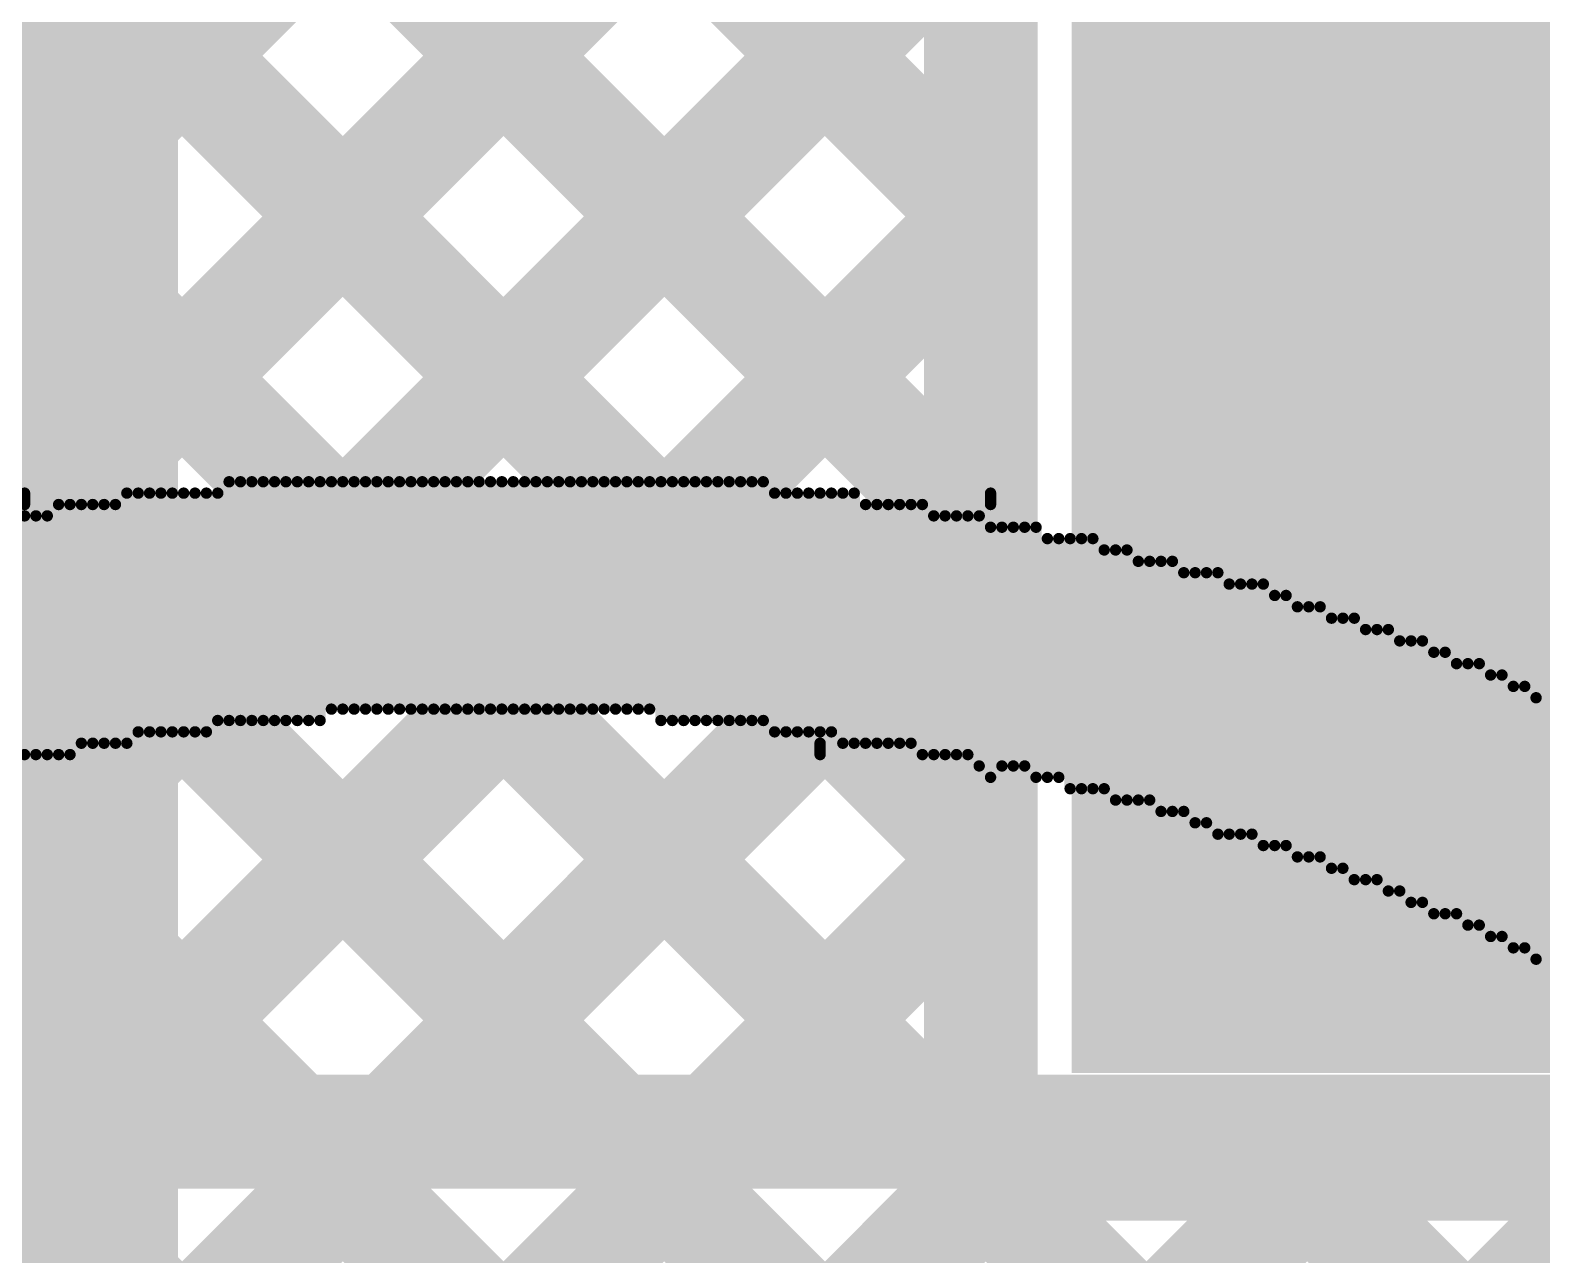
# Model space of a CAD drawing. Header units: millimetres. Extents: x 0.78 to 3.29, y 2.96 to 5.31.
# Drawn here: x 2.7585 to 2.8915, y 4.42 to 4.5277 of the extents above; entities that cross this region are included whole.
import ezdxf

# ---------------------------------------------------------------- set-up
doc = ezdxf.new("R2010")
doc.units = ezdxf.units.MM
doc.header["$MEASUREMENT"] = 0
for name, color, linetype in [('BottomLayer', 5, 'Continuous'), ('BottomOverlay', 54, 'Continuous'), ('TopLayer', 1, 'Continuous'), ('TopOverlay', 2, 'Continuous'), ('TopPaste', 8, 'Continuous'), ('TopSolder', 216, 'Continuous')]:
    doc.layers.add(name, color=color, linetype=linetype)

# ---------------------------------------------------------------- blocks, each defined once
blk = doc.blocks.new('R__2512_26')
at = {"layer": 'TopLayer'}
blk.add_solid([(0.05315, -0.07283), (0.18307, -0.07283), (0.05315, 0.07283), (0.18307, 0.07283)], dxfattribs=at)
at = {"layer": 'TopOverlay', "const_width": 0.01}
blk.add_lwpolyline([(-0.193, -0.082), (0.193, -0.082)], dxfattribs=at)
at = {"layer": 'TopPaste'}
blk.add_solid([(0.05315, -0.07283), (0.18307, -0.07283), (0.05315, 0.07283), (0.18307, 0.07283)], dxfattribs=at)
at = {"layer": 'TopSolder'}
blk.add_solid([(0.04915, -0.07683), (0.18707, -0.07683), (0.04915, 0.07683), (0.18707, 0.07683)], dxfattribs=at)

msp = doc.modelspace()

# ---------------------------------------------------------------- linework, layer by layer
at = {"layer": 'BottomLayer', "const_width": 0.025}
msp.add_lwpolyline([(2.759, 4.395), (2.759, 4.768)], dxfattribs=at)
at = {"layer": 'BottomOverlay', "const_width": 0.001}
for points in [[(2.758, 4.486), (2.758, 4.487)], [(2.767, 4.465), (2.767, 4.487)], [(2.768, 4.466), (2.768, 4.487)], [(2.769, 4.466), (2.769, 4.487)], [(2.77, 4.466), (2.77, 4.487)], [(2.771, 4.466), (2.771, 4.487)], [(2.772, 4.466), (2.772, 4.487)], [(2.773, 4.466), (2.773, 4.487)], [(2.774, 4.466), (2.774, 4.487)], [(2.775, 4.467), (2.775, 4.487)], [(2.776, 4.467), (2.776, 4.488)], [(2.777, 4.467), (2.777, 4.488)], [(2.778, 4.467), (2.778, 4.488)], [(2.779, 4.467), (2.779, 4.488)], [(2.78, 4.467), (2.78, 4.488)], [(2.781, 4.467), (2.781, 4.488)], [(2.782, 4.467), (2.782, 4.488)], [(2.783, 4.467), (2.783, 4.488)], [(2.784, 4.467), (2.784, 4.488)], [(2.785, 4.468), (2.785, 4.488)], [(2.786, 4.468), (2.786, 4.488)], [(2.787, 4.468), (2.787, 4.488)], [(2.788, 4.468), (2.788, 4.488)], [(2.789, 4.468), (2.789, 4.488)], [(2.79, 4.468), (2.79, 4.488)], [(2.791, 4.468), (2.791, 4.488)], [(2.792, 4.468), (2.792, 4.488)], [(2.793, 4.468), (2.793, 4.488)], [(2.794, 4.468), (2.794, 4.488)], [(2.795, 4.468), (2.795, 4.488)], [(2.796, 4.468), (2.796, 4.488)], [(2.797, 4.468), (2.797, 4.488)], [(2.798, 4.468), (2.798, 4.488)], [(2.799, 4.468), (2.799, 4.488)], [(2.8, 4.468), (2.8, 4.488)], [(2.801, 4.468), (2.801, 4.488)], [(2.802, 4.468), (2.802, 4.488)], [(2.803, 4.468), (2.803, 4.488)], [(2.804, 4.468), (2.804, 4.488)], [(2.805, 4.468), (2.805, 4.488)], [(2.806, 4.468), (2.806, 4.488)], [(2.807, 4.468), (2.807, 4.488)], [(2.808, 4.468), (2.808, 4.488)], [(2.809, 4.468), (2.809, 4.488)], [(2.81, 4.468), (2.81, 4.488)], [(2.811, 4.468), (2.811, 4.488)], [(2.812, 4.468), (2.812, 4.488)], [(2.813, 4.468), (2.813, 4.488)], [(2.814, 4.467), (2.814, 4.488)], [(2.815, 4.467), (2.815, 4.488)], [(2.816, 4.467), (2.816, 4.488)], [(2.817, 4.467), (2.817, 4.488)], [(2.818, 4.467), (2.818, 4.488)], [(2.819, 4.467), (2.819, 4.488)], [(2.82, 4.467), (2.82, 4.488)], [(2.821, 4.467), (2.821, 4.488)], [(2.822, 4.467), (2.822, 4.488)], [(2.823, 4.467), (2.823, 4.488)], [(2.824, 4.466), (2.824, 4.487)], [(2.825, 4.466), (2.825, 4.487)], [(2.826, 4.466), (2.826, 4.487)], [(2.827, 4.466), (2.827, 4.487)], [(2.828, 4.466), (2.828, 4.487)], [(2.829, 4.466), (2.829, 4.487)], [(2.83, 4.465), (2.83, 4.487)], [(2.831, 4.465), (2.831, 4.487)], [(2.843, 4.486), (2.843, 4.487)], [(2.761, 4.464), (2.761, 4.486)], [(2.762, 4.464), (2.762, 4.486)], [(2.763, 4.465), (2.763, 4.486)], [(2.764, 4.465), (2.764, 4.486)], [(2.765, 4.465), (2.765, 4.486)], [(2.766, 4.465), (2.766, 4.486)], [(2.832, 4.465), (2.832, 4.486)], [(2.833, 4.465), (2.833, 4.486)], [(2.834, 4.465), (2.834, 4.486)], [(2.835, 4.465), (2.835, 4.486)], [(2.836, 4.465), (2.836, 4.486)], [(2.837, 4.464), (2.837, 4.486)], [(2.758, 4.464), (2.758, 4.485)], [(2.759, 4.464), (2.759, 4.485)], [(2.76, 4.464), (2.76, 4.485)], [(2.838, 4.464), (2.838, 4.485)], [(2.839, 4.464), (2.839, 4.485)], [(2.84, 4.464), (2.84, 4.485)], [(2.841, 4.464), (2.841, 4.485)], [(2.842, 4.463), (2.842, 4.485)], [(2.843, 4.462), (2.843, 4.484)], [(2.844, 4.463), (2.844, 4.484)], [(2.845, 4.463), (2.845, 4.484)], [(2.846, 4.463), (2.846, 4.484)], [(2.847, 4.462), (2.847, 4.484)], [(2.848, 4.462), (2.848, 4.483)], [(2.849, 4.462), (2.849, 4.483)], [(2.85, 4.461), (2.85, 4.483)], [(2.851, 4.461), (2.851, 4.483)], [(2.852, 4.461), (2.852, 4.483)], [(2.853, 4.461), (2.853, 4.482)], [(2.854, 4.46), (2.854, 4.482)], [(2.855, 4.46), (2.855, 4.482)], [(2.856, 4.46), (2.856, 4.481)], [(2.857, 4.46), (2.857, 4.481)], [(2.858, 4.459), (2.858, 4.481)], [(2.859, 4.459), (2.859, 4.481)], [(2.86, 4.459), (2.86, 4.48)], [(2.861, 4.458), (2.861, 4.48)], [(2.862, 4.458), (2.862, 4.48)], [(2.863, 4.457), (2.863, 4.48)], [(2.864, 4.457), (2.864, 4.479)], [(2.865, 4.457), (2.865, 4.479)], [(2.866, 4.457), (2.866, 4.479)], [(2.867, 4.456), (2.867, 4.479)], [(2.868, 4.456), (2.868, 4.478)], [(2.869, 4.456), (2.869, 4.478)], [(2.87, 4.455), (2.87, 4.477)], [(2.871, 4.455), (2.871, 4.477)], [(2.872, 4.455), (2.872, 4.477)], [(2.873, 4.454), (2.873, 4.476)], [(2.874, 4.454), (2.874, 4.476)], [(2.875, 4.453), (2.875, 4.476)], [(2.876, 4.453), (2.876, 4.475)], [(2.877, 4.453), (2.877, 4.475)], [(2.878, 4.452), (2.878, 4.475)], [(2.879, 4.452), (2.879, 4.474)], [(2.88, 4.451), (2.88, 4.474)], [(2.881, 4.451), (2.881, 4.474)], [(2.882, 4.45), (2.882, 4.473)], [(2.883, 4.45), (2.883, 4.473)], [(2.884, 4.45), (2.884, 4.472)], [(2.885, 4.449), (2.885, 4.472)], [(2.886, 4.449), (2.886, 4.472)], [(2.887, 4.448), (2.887, 4.471)], [(2.888, 4.448), (2.888, 4.471)], [(2.889, 4.447), (2.889, 4.47)], [(2.89, 4.447), (2.89, 4.47)], [(2.892, 4.446), (2.892, 4.47)], [(2.891, 4.446), (2.891, 4.469)], [(2.828, 4.464), (2.828, 4.465)]]:
    msp.add_lwpolyline(points, dxfattribs=at)
at = {"layer": 'BottomOverlay', "const_width": 0.0005}
for points in [[(2.75775, 4.487, 1), (2.75825, 4.487, 1)], [(2.76675, 4.487, 1), (2.76725, 4.487, 1)], [(2.76775, 4.487, 1), (2.76825, 4.487, 1)], [(2.76875, 4.487, 1), (2.76925, 4.487, 1)], [(2.76975, 4.487, 1), (2.77025, 4.487, 1)], [(2.77075, 4.487, 1), (2.77125, 4.487, 1)], [(2.77175, 4.487, 1), (2.77225, 4.487, 1)], [(2.77275, 4.487, 1), (2.77325, 4.487, 1)], [(2.77375, 4.487, 1), (2.77425, 4.487, 1)], [(2.77475, 4.487, 1), (2.77525, 4.487, 1)], [(2.77575, 4.488, 1), (2.77625, 4.488, 1)], [(2.77675, 4.488, 1), (2.77725, 4.488, 1)], [(2.77775, 4.488, 1), (2.77825, 4.488, 1)], [(2.77875, 4.488, 1), (2.77925, 4.488, 1)], [(2.77975, 4.488, 1), (2.78025, 4.488, 1)], [(2.78075, 4.488, 1), (2.78125, 4.488, 1)], [(2.78175, 4.488, 1), (2.78225, 4.488, 1)], [(2.78275, 4.488, 1), (2.78325, 4.488, 1)], [(2.78375, 4.488, 1), (2.78425, 4.488, 1)], [(2.78475, 4.488, 1), (2.78525, 4.488, 1)], [(2.78575, 4.488, 1), (2.78625, 4.488, 1)], [(2.78675, 4.488, 1), (2.78725, 4.488, 1)], [(2.78775, 4.488, 1), (2.78825, 4.488, 1)], [(2.78875, 4.488, 1), (2.78925, 4.488, 1)], [(2.78975, 4.488, 1), (2.79025, 4.488, 1)], [(2.79075, 4.488, 1), (2.79125, 4.488, 1)], [(2.79175, 4.488, 1), (2.79225, 4.488, 1)], [(2.79275, 4.488, 1), (2.79325, 4.488, 1)], [(2.79375, 4.488, 1), (2.79425, 4.488, 1)], [(2.79475, 4.488, 1), (2.79525, 4.488, 1)], [(2.79575, 4.488, 1), (2.79625, 4.488, 1)], [(2.79675, 4.488, 1), (2.79725, 4.488, 1)], [(2.79775, 4.488, 1), (2.79825, 4.488, 1)], [(2.79875, 4.488, 1), (2.79925, 4.488, 1)], [(2.79975, 4.488, 1), (2.80025, 4.488, 1)], [(2.80075, 4.488, 1), (2.80125, 4.488, 1)], [(2.80175, 4.488, 1), (2.80225, 4.488, 1)], [(2.80275, 4.488, 1), (2.80325, 4.488, 1)], [(2.80375, 4.488, 1), (2.80425, 4.488, 1)], [(2.80475, 4.488, 1), (2.80525, 4.488, 1)], [(2.80575, 4.488, 1), (2.80625, 4.488, 1)], [(2.80675, 4.488, 1), (2.80725, 4.488, 1)], [(2.80775, 4.488, 1), (2.80825, 4.488, 1)], [(2.80875, 4.488, 1), (2.80925, 4.488, 1)], [(2.80975, 4.488, 1), (2.81025, 4.488, 1)], [(2.81075, 4.488, 1), (2.81125, 4.488, 1)], [(2.81175, 4.488, 1), (2.81225, 4.488, 1)], [(2.81275, 4.488, 1), (2.81325, 4.488, 1)], [(2.81375, 4.488, 1), (2.81425, 4.488, 1)], [(2.81475, 4.488, 1), (2.81525, 4.488, 1)], [(2.81575, 4.488, 1), (2.81625, 4.488, 1)], [(2.81675, 4.488, 1), (2.81725, 4.488, 1)], [(2.81775, 4.488, 1), (2.81825, 4.488, 1)], [(2.81875, 4.488, 1), (2.81925, 4.488, 1)], [(2.81975, 4.488, 1), (2.82025, 4.488, 1)], [(2.82075, 4.488, 1), (2.82125, 4.488, 1)], [(2.82175, 4.488, 1), (2.82225, 4.488, 1)], [(2.82275, 4.488, 1), (2.82325, 4.488, 1)], [(2.82375, 4.487, 1), (2.82425, 4.487, 1)], [(2.82475, 4.487, 1), (2.82525, 4.487, 1)], [(2.82575, 4.487, 1), (2.82625, 4.487, 1)], [(2.82675, 4.487, 1), (2.82725, 4.487, 1)], [(2.82775, 4.487, 1), (2.82825, 4.487, 1)], [(2.82875, 4.487, 1), (2.82925, 4.487, 1)], [(2.82975, 4.487, 1), (2.83025, 4.487, 1)], [(2.83075, 4.487, 1), (2.83125, 4.487, 1)], [(2.84275, 4.487, 1), (2.84325, 4.487, 1)], [(2.75775, 4.486, 1), (2.75825, 4.486, 1)], [(2.76075, 4.486, 1), (2.76125, 4.486, 1)], [(2.76175, 4.486, 1), (2.76225, 4.486, 1)], [(2.76275, 4.486, 1), (2.76325, 4.486, 1)], [(2.76375, 4.486, 1), (2.76425, 4.486, 1)], [(2.76475, 4.486, 1), (2.76525, 4.486, 1)], [(2.76575, 4.486, 1), (2.76625, 4.486, 1)], [(2.83175, 4.486, 1), (2.83225, 4.486, 1)], [(2.83275, 4.486, 1), (2.83325, 4.486, 1)], [(2.83375, 4.486, 1), (2.83425, 4.486, 1)], [(2.83475, 4.486, 1), (2.83525, 4.486, 1)], [(2.83575, 4.486, 1), (2.83625, 4.486, 1)], [(2.83675, 4.486, 1), (2.83725, 4.486, 1)], [(2.84275, 4.486, 1), (2.84325, 4.486, 1)], [(2.75775, 4.485, 1), (2.75825, 4.485, 1)], [(2.75875, 4.485, 1), (2.75925, 4.485, 1)], [(2.75975, 4.485, 1), (2.76025, 4.485, 1)], [(2.83775, 4.485, 1), (2.83825, 4.485, 1)], [(2.83875, 4.485, 1), (2.83925, 4.485, 1)], [(2.83975, 4.485, 1), (2.84025, 4.485, 1)], [(2.84075, 4.485, 1), (2.84125, 4.485, 1)], [(2.84175, 4.485, 1), (2.84225, 4.485, 1)], [(2.84275, 4.484, 1), (2.84325, 4.484, 1)], [(2.84375, 4.484, 1), (2.84425, 4.484, 1)], [(2.84475, 4.484, 1), (2.84525, 4.484, 1)], [(2.84575, 4.484, 1), (2.84625, 4.484, 1)], [(2.84675, 4.484, 1), (2.84725, 4.484, 1)], [(2.84775, 4.483, 1), (2.84825, 4.483, 1)], [(2.84875, 4.483, 1), (2.84925, 4.483, 1)], [(2.84975, 4.483, 1), (2.85025, 4.483, 1)], [(2.85075, 4.483, 1), (2.85125, 4.483, 1)], [(2.85175, 4.483, 1), (2.85225, 4.483, 1)], [(2.85275, 4.482, 1), (2.85325, 4.482, 1)], [(2.85375, 4.482, 1), (2.85425, 4.482, 1)], [(2.85475, 4.482, 1), (2.85525, 4.482, 1)], [(2.85575, 4.481, 1), (2.85625, 4.481, 1)], [(2.85675, 4.481, 1), (2.85725, 4.481, 1)], [(2.85775, 4.481, 1), (2.85825, 4.481, 1)], [(2.85875, 4.481, 1), (2.85925, 4.481, 1)], [(2.85975, 4.48, 1), (2.86025, 4.48, 1)], [(2.86075, 4.48, 1), (2.86125, 4.48, 1)], [(2.86175, 4.48, 1), (2.86225, 4.48, 1)], [(2.86275, 4.48, 1), (2.86325, 4.48, 1)], [(2.86375, 4.479, 1), (2.86425, 4.479, 1)], [(2.86475, 4.479, 1), (2.86525, 4.479, 1)], [(2.86575, 4.479, 1), (2.86625, 4.479, 1)], [(2.86675, 4.479, 1), (2.86725, 4.479, 1)], [(2.86775, 4.478, 1), (2.86825, 4.478, 1)], [(2.86875, 4.478, 1), (2.86925, 4.478, 1)], [(2.86975, 4.477, 1), (2.87025, 4.477, 1)], [(2.87075, 4.477, 1), (2.87125, 4.477, 1)], [(2.87175, 4.477, 1), (2.87225, 4.477, 1)], [(2.87275, 4.476, 1), (2.87325, 4.476, 1)], [(2.87375, 4.476, 1), (2.87425, 4.476, 1)], [(2.87475, 4.476, 1), (2.87525, 4.476, 1)], [(2.87575, 4.475, 1), (2.87625, 4.475, 1)], [(2.87675, 4.475, 1), (2.87725, 4.475, 1)], [(2.87775, 4.475, 1), (2.87825, 4.475, 1)], [(2.87875, 4.474, 1), (2.87925, 4.474, 1)], [(2.87975, 4.474, 1), (2.88025, 4.474, 1)], [(2.88075, 4.474, 1), (2.88125, 4.474, 1)], [(2.88175, 4.473, 1), (2.88225, 4.473, 1)], [(2.88275, 4.473, 1), (2.88325, 4.473, 1)], [(2.88375, 4.472, 1), (2.88425, 4.472, 1)], [(2.88475, 4.472, 1), (2.88525, 4.472, 1)], [(2.88575, 4.472, 1), (2.88625, 4.472, 1)], [(2.88675, 4.471, 1), (2.88725, 4.471, 1)], [(2.88775, 4.471, 1), (2.88825, 4.471, 1)], [(2.88875, 4.47, 1), (2.88925, 4.47, 1)], [(2.88975, 4.47, 1), (2.89025, 4.47, 1)], [(2.89075, 4.469, 1), (2.89125, 4.469, 1)], [(2.77475, 4.467, 1), (2.77525, 4.467, 1)], [(2.77575, 4.467, 1), (2.77625, 4.467, 1)], [(2.77675, 4.467, 1), (2.77725, 4.467, 1)], [(2.77775, 4.467, 1), (2.77825, 4.467, 1)], [(2.77875, 4.467, 1), (2.77925, 4.467, 1)], [(2.77975, 4.467, 1), (2.78025, 4.467, 1)], [(2.78075, 4.467, 1), (2.78125, 4.467, 1)], [(2.78175, 4.467, 1), (2.78225, 4.467, 1)], [(2.78275, 4.467, 1), (2.78325, 4.467, 1)], [(2.78375, 4.467, 1), (2.78425, 4.467, 1)], [(2.78475, 4.468, 1), (2.78525, 4.468, 1)], [(2.78575, 4.468, 1), (2.78625, 4.468, 1)], [(2.78675, 4.468, 1), (2.78725, 4.468, 1)], [(2.78775, 4.468, 1), (2.78825, 4.468, 1)], [(2.78875, 4.468, 1), (2.78925, 4.468, 1)], [(2.78975, 4.468, 1), (2.79025, 4.468, 1)], [(2.79075, 4.468, 1), (2.79125, 4.468, 1)], [(2.79175, 4.468, 1), (2.79225, 4.468, 1)], [(2.79275, 4.468, 1), (2.79325, 4.468, 1)], [(2.79375, 4.468, 1), (2.79425, 4.468, 1)], [(2.79475, 4.468, 1), (2.79525, 4.468, 1)], [(2.79575, 4.468, 1), (2.79625, 4.468, 1)], [(2.79675, 4.468, 1), (2.79725, 4.468, 1)], [(2.79775, 4.468, 1), (2.79825, 4.468, 1)], [(2.79875, 4.468, 1), (2.79925, 4.468, 1)], [(2.79975, 4.468, 1), (2.80025, 4.468, 1)], [(2.80075, 4.468, 1), (2.80125, 4.468, 1)], [(2.80175, 4.468, 1), (2.80225, 4.468, 1)], [(2.80275, 4.468, 1), (2.80325, 4.468, 1)], [(2.80375, 4.468, 1), (2.80425, 4.468, 1)], [(2.80475, 4.468, 1), (2.80525, 4.468, 1)], [(2.80575, 4.468, 1), (2.80625, 4.468, 1)], [(2.80675, 4.468, 1), (2.80725, 4.468, 1)], [(2.80775, 4.468, 1), (2.80825, 4.468, 1)], [(2.80875, 4.468, 1), (2.80925, 4.468, 1)], [(2.80975, 4.468, 1), (2.81025, 4.468, 1)], [(2.81075, 4.468, 1), (2.81125, 4.468, 1)], [(2.81175, 4.468, 1), (2.81225, 4.468, 1)], [(2.81275, 4.468, 1), (2.81325, 4.468, 1)], [(2.81375, 4.467, 1), (2.81425, 4.467, 1)], [(2.81475, 4.467, 1), (2.81525, 4.467, 1)], [(2.81575, 4.467, 1), (2.81625, 4.467, 1)], [(2.81675, 4.467, 1), (2.81725, 4.467, 1)], [(2.81775, 4.467, 1), (2.81825, 4.467, 1)], [(2.81875, 4.467, 1), (2.81925, 4.467, 1)], [(2.81975, 4.467, 1), (2.82025, 4.467, 1)], [(2.82075, 4.467, 1), (2.82125, 4.467, 1)], [(2.82175, 4.467, 1), (2.82225, 4.467, 1)], [(2.82275, 4.467, 1), (2.82325, 4.467, 1)], [(2.76775, 4.466, 1), (2.76825, 4.466, 1)], [(2.76875, 4.466, 1), (2.76925, 4.466, 1)], [(2.76975, 4.466, 1), (2.77025, 4.466, 1)], [(2.77075, 4.466, 1), (2.77125, 4.466, 1)], [(2.77175, 4.466, 1), (2.77225, 4.466, 1)], [(2.77275, 4.466, 1), (2.77325, 4.466, 1)], [(2.77375, 4.466, 1), (2.77425, 4.466, 1)], [(2.82375, 4.466, 1), (2.82425, 4.466, 1)], [(2.82475, 4.466, 1), (2.82525, 4.466, 1)], [(2.82575, 4.466, 1), (2.82625, 4.466, 1)], [(2.82675, 4.466, 1), (2.82725, 4.466, 1)], [(2.82775, 4.466, 1), (2.82825, 4.466, 1)], [(2.82875, 4.466, 1), (2.82925, 4.466, 1)], [(2.76275, 4.465, 1), (2.76325, 4.465, 1)], [(2.76375, 4.465, 1), (2.76425, 4.465, 1)], [(2.76475, 4.465, 1), (2.76525, 4.465, 1)], [(2.76575, 4.465, 1), (2.76625, 4.465, 1)], [(2.76675, 4.465, 1), (2.76725, 4.465, 1)], [(2.82775, 4.465, 1), (2.82825, 4.465, 1)], [(2.82975, 4.465, 1), (2.83025, 4.465, 1)], [(2.83075, 4.465, 1), (2.83125, 4.465, 1)], [(2.83175, 4.465, 1), (2.83225, 4.465, 1)], [(2.83275, 4.465, 1), (2.83325, 4.465, 1)], [(2.83375, 4.465, 1), (2.83425, 4.465, 1)], [(2.83475, 4.465, 1), (2.83525, 4.465, 1)], [(2.83575, 4.465, 1), (2.83625, 4.465, 1)], [(2.75775, 4.464, 1), (2.75825, 4.464, 1)], [(2.75875, 4.464, 1), (2.75925, 4.464, 1)], [(2.75975, 4.464, 1), (2.76025, 4.464, 1)], [(2.76075, 4.464, 1), (2.76125, 4.464, 1)], [(2.76175, 4.464, 1), (2.76225, 4.464, 1)], [(2.82775, 4.464, 1), (2.82825, 4.464, 1)], [(2.83675, 4.464, 1), (2.83725, 4.464, 1)], [(2.83775, 4.464, 1), (2.83825, 4.464, 1)], [(2.83875, 4.464, 1), (2.83925, 4.464, 1)], [(2.83975, 4.464, 1), (2.84025, 4.464, 1)], [(2.84075, 4.464, 1), (2.84125, 4.464, 1)], [(2.84175, 4.463, 1), (2.84225, 4.463, 1)], [(2.84375, 4.463, 1), (2.84425, 4.463, 1)], [(2.84475, 4.463, 1), (2.84525, 4.463, 1)], [(2.84575, 4.463, 1), (2.84625, 4.463, 1)], [(2.84275, 4.462, 1), (2.84325, 4.462, 1)], [(2.84675, 4.462, 1), (2.84725, 4.462, 1)], [(2.84775, 4.462, 1), (2.84825, 4.462, 1)], [(2.84875, 4.462, 1), (2.84925, 4.462, 1)], [(2.84975, 4.461, 1), (2.85025, 4.461, 1)], [(2.85075, 4.461, 1), (2.85125, 4.461, 1)], [(2.85175, 4.461, 1), (2.85225, 4.461, 1)], [(2.85275, 4.461, 1), (2.85325, 4.461, 1)], [(2.85375, 4.46, 1), (2.85425, 4.46, 1)], [(2.85475, 4.46, 1), (2.85525, 4.46, 1)], [(2.85575, 4.46, 1), (2.85625, 4.46, 1)], [(2.85675, 4.46, 1), (2.85725, 4.46, 1)], [(2.85775, 4.459, 1), (2.85825, 4.459, 1)], [(2.85875, 4.459, 1), (2.85925, 4.459, 1)], [(2.85975, 4.459, 1), (2.86025, 4.459, 1)], [(2.86075, 4.458, 1), (2.86125, 4.458, 1)], [(2.86175, 4.458, 1), (2.86225, 4.458, 1)], [(2.86275, 4.457, 1), (2.86325, 4.457, 1)], [(2.86375, 4.457, 1), (2.86425, 4.457, 1)], [(2.86475, 4.457, 1), (2.86525, 4.457, 1)], [(2.86575, 4.457, 1), (2.86625, 4.457, 1)], [(2.86675, 4.456, 1), (2.86725, 4.456, 1)], [(2.86775, 4.456, 1), (2.86825, 4.456, 1)], [(2.86875, 4.456, 1), (2.86925, 4.456, 1)], [(2.86975, 4.455, 1), (2.87025, 4.455, 1)], [(2.87075, 4.455, 1), (2.87125, 4.455, 1)], [(2.87175, 4.455, 1), (2.87225, 4.455, 1)], [(2.87275, 4.454, 1), (2.87325, 4.454, 1)], [(2.87375, 4.454, 1), (2.87425, 4.454, 1)], [(2.87475, 4.453, 1), (2.87525, 4.453, 1)], [(2.87575, 4.453, 1), (2.87625, 4.453, 1)], [(2.87675, 4.453, 1), (2.87725, 4.453, 1)], [(2.87775, 4.452, 1), (2.87825, 4.452, 1)], [(2.87875, 4.452, 1), (2.87925, 4.452, 1)], [(2.87975, 4.451, 1), (2.88025, 4.451, 1)], [(2.88075, 4.451, 1), (2.88125, 4.451, 1)], [(2.88175, 4.45, 1), (2.88225, 4.45, 1)], [(2.88275, 4.45, 1), (2.88325, 4.45, 1)], [(2.88375, 4.45, 1), (2.88425, 4.45, 1)], [(2.88475, 4.449, 1), (2.88525, 4.449, 1)], [(2.88575, 4.449, 1), (2.88625, 4.449, 1)], [(2.88675, 4.448, 1), (2.88725, 4.448, 1)], [(2.88775, 4.448, 1), (2.88825, 4.448, 1)], [(2.88875, 4.447, 1), (2.88925, 4.447, 1)], [(2.88975, 4.447, 1), (2.89025, 4.447, 1)], [(2.89075, 4.446, 1), (2.89125, 4.446, 1)]]:
    msp.add_lwpolyline(points, format="xyb", close=True, dxfattribs=at)
at = {"layer": 'TopLayer', "const_width": 0.01}
for points in [[(2.765, 3.466), (2.765, 4.798)], [(2.84215, 4.428), (2.84215, 4.59767)], [(2.765, 4.51862), (2.84215, 4.59577)], [(2.765, 4.58891), (2.84215, 4.51176)], [(2.765, 4.49034), (2.84215, 4.56749)], [(2.765, 4.56063), (2.84215, 4.48348)], [(2.765, 4.46206), (2.84215, 4.53921)], [(2.765, 4.53234), (2.84215, 4.45519)], [(2.765, 4.43377), (2.84215, 4.51092)], [(2.765, 4.50406), (2.86156, 4.4075)], [(2.765, 4.40549), (2.84215, 4.48264)], [(2.765, 4.47577), (2.84215, 4.39862)], [(2.765, 4.3772), (2.84215, 4.45435)], [(2.765, 4.44749), (2.84215, 4.37034)], [(2.765, 4.34892), (2.84408, 4.428)], [(2.84215, 4.428), (2.99607, 4.428)], [(2.85187, 4.4075), (2.87236, 4.428)], [(2.86934, 4.428), (2.88984, 4.4075)], [(2.88015, 4.4075), (2.90065, 4.428)], [(2.765, 4.41921), (2.84215, 4.34206)]]:
    msp.add_lwpolyline(points, dxfattribs=at)
at = {"layer": 'TopLayer', "const_width": 0.005}
for points in [[(2.7625, 4.53234, 1), (2.7675, 4.53234, 1)], [(2.7625, 4.51862, 1), (2.7675, 4.51862, 1)], [(2.83965, 4.51176, 1), (2.84465, 4.51176, 1)], [(2.83965, 4.51092, 1), (2.84465, 4.51092, 1)], [(2.7625, 4.50406, 1), (2.7675, 4.50406, 1)], [(2.7625, 4.49034, 1), (2.7675, 4.49034, 1)], [(2.83965, 4.48348, 1), (2.84465, 4.48348, 1)], [(2.83965, 4.48264, 1), (2.84465, 4.48264, 1)], [(2.7625, 4.47577, 1), (2.7675, 4.47577, 1)], [(2.7625, 4.46206, 1), (2.7675, 4.46206, 1)], [(2.83965, 4.45519, 1), (2.84465, 4.45519, 1)], [(2.83965, 4.45435, 1), (2.84465, 4.45435, 1)], [(2.7625, 4.44749, 1), (2.7675, 4.44749, 1)], [(2.7625, 4.43377, 1), (2.7675, 4.43377, 1)], [(2.83965, 4.428, 1), (2.84465, 4.428, 1)], [(2.83965, 4.428, 1), (2.84465, 4.428, 1)], [(2.84158, 4.428, 1), (2.84658, 4.428, 1)], [(2.86684, 4.428, 1), (2.87184, 4.428, 1)], [(2.86986, 4.428, 1), (2.87486, 4.428, 1)], [(2.7625, 4.41921, 1), (2.7675, 4.41921, 1)]]:
    msp.add_lwpolyline(points, format="xyb", close=True, dxfattribs=at)

# ---------------------------------------------------------------- block references
at = {"rotation": 360}
msp.add_blockref('R__2512_26', (2.801, 4.51283), dxfattribs=at)

doc.saveas('drawing.dxf')
